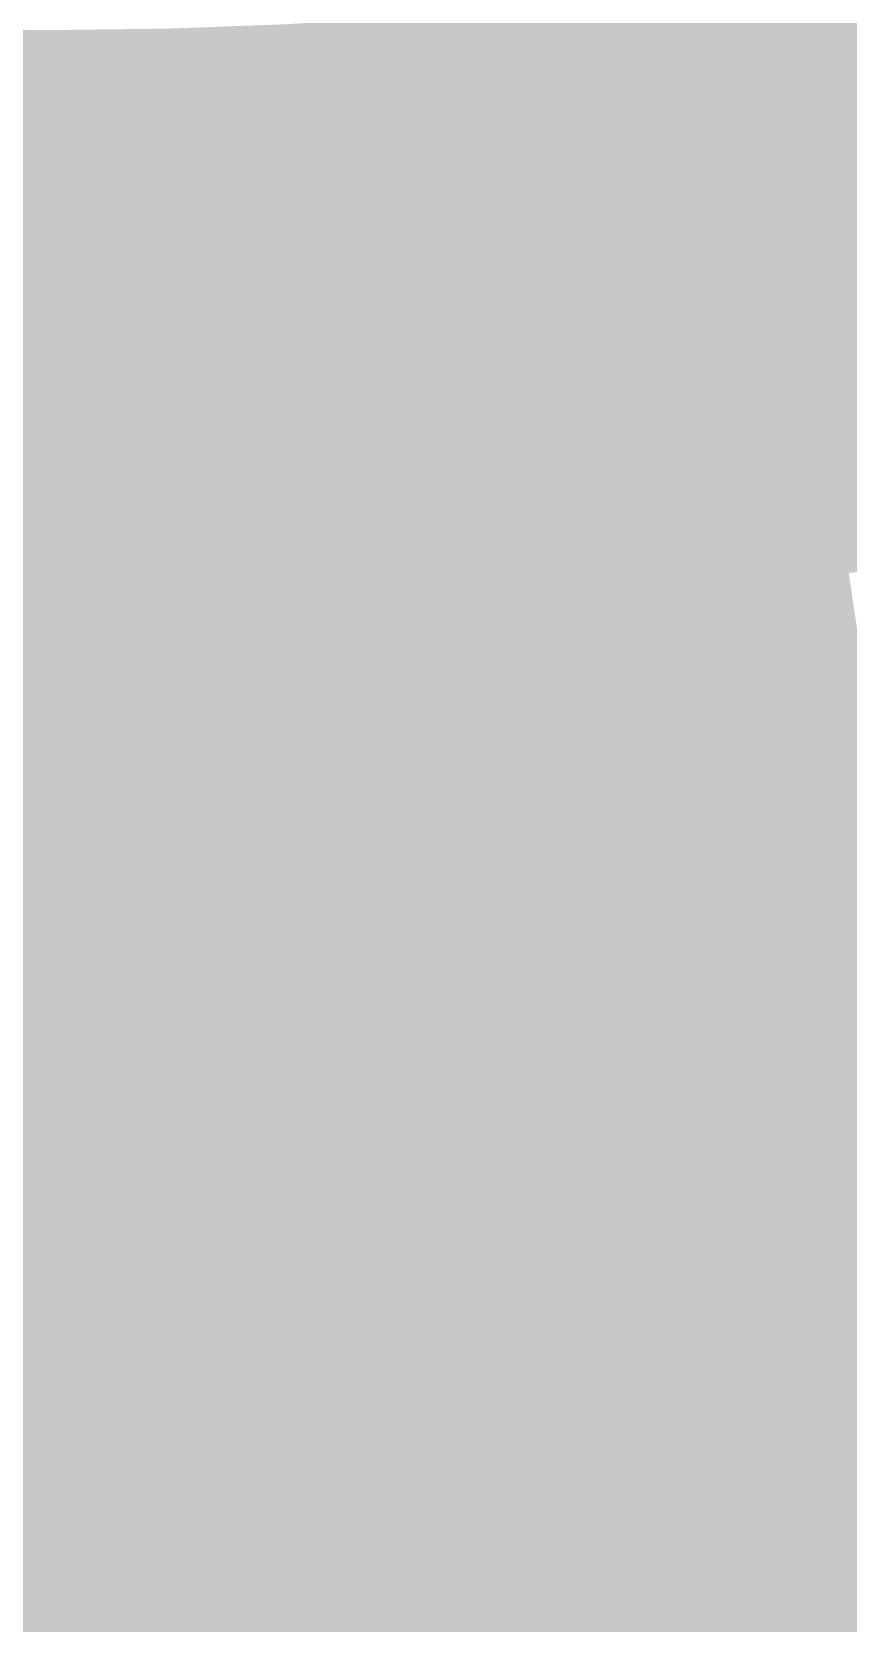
# Model space of a CAD drawing. Header units: inches. Extents: x -266 to 784, y -170 to 213.
# Drawn here: x -0.37 to 18.62, y -150.03 to -113.04 of the extents above; entities that cross this region are included whole.
import ezdxf

# ---------------------------------------------------------------- set-up
doc = ezdxf.new("R2010")
doc.units = ezdxf.units.IN
doc.header["$MEASUREMENT"] = 0

msp = doc.modelspace()

# ---------------------------------------------------------------- linework, layer by layer
at = {"color": 191, "true_color": 0xc679f2}
msp.add_solid([(16.580544, -111.776946), (16.727274, -112.766122), (13.832406, -112.150187), (13.954817, -113.142667)], dxfattribs=at)
at = {"color": 191, "true_color": 0xc379f2}
msp.add_solid([(13.832406, -112.150187), (13.954817, -113.142667), (11.075937, -112.455874), (11.173954, -113.451059)], dxfattribs=at)
at = {"color": 191, "true_color": 0xc576ee}
msp.add_solid([(19.489655, -112.321651), (19.660617, -113.306929), (16.727274, -112.766122), (16.874005, -113.755299)], dxfattribs=at)
at = {"color": 191, "true_color": 0xbd79f2}
msp.add_solid([(8.312796, -112.693822), (8.38636, -113.691112), (5.544647, -112.863887), (5.593715, -113.862682)], dxfattribs=at)
at = {"color": 191, "true_color": 0xc079f2}
msp.add_solid([(11.075937, -112.455874), (11.173954, -113.451059), (8.312796, -112.693822), (8.38636, -113.691112)], dxfattribs=at)
at = {"color": 191, "true_color": 0xc276ee}
msp.add_solid([(16.727274, -112.766122), (16.874005, -113.755299), (13.954817, -113.142667), (14.077228, -114.135146)], dxfattribs=at)
at = {"color": 191, "true_color": 0xb479f2}
msp.add_solid([(0, -113), (0, -114), (-2.773159, -112.965967), (-2.7977, -113.965665)], dxfattribs=at)
at = {"color": 191, "true_color": 0xb779f2}
msp.add_solid([(2.773159, -112.965967), (2.7977, -113.965665), (0, -113), (0, -114)], dxfattribs=at)
at = {"color": 191, "true_color": 0xba79f2}
msp.add_solid([(5.544647, -112.863887), (5.593715, -113.862682), (2.773159, -112.965967), (2.7977, -113.965665)], dxfattribs=at)
at = {"color": 191, "true_color": 0xbf76ee}
msp.add_solid([(13.954817, -113.142667), (14.077228, -114.135146), (11.173954, -113.451059), (11.271971, -114.446244)], dxfattribs=at)
at = {"color": 191, "true_color": 0xbc76ee}
msp.add_solid([(11.173954, -113.451059), (11.271971, -114.446244), (8.38636, -113.691112), (8.459925, -114.688403)], dxfattribs=at)
at = {"color": 191, "true_color": 0xc174ea}
msp.add_solid([(19.660617, -113.306929), (19.831579, -114.292207), (16.874005, -113.755299), (17.020735, -114.744475)], dxfattribs=at)
at = {"color": 191, "true_color": 0xb776ee}
msp.add_solid([(5.593715, -113.862682), (5.642783, -114.861477), (2.7977, -113.965665), (2.822241, -114.965364)], dxfattribs=at)
at = {"color": 191, "true_color": 0xba76ee}
msp.add_solid([(8.38636, -113.691112), (8.459925, -114.688403), (5.593715, -113.862682), (5.642783, -114.861477)], dxfattribs=at)
at = {"color": 191, "true_color": 0xbf74ea}
msp.add_solid([(16.874005, -113.755299), (17.020735, -114.744475), (14.077228, -114.135146), (14.199638, -115.127626)], dxfattribs=at)
at = {"color": 191, "true_color": 0xb176ee}
msp.add_solid([(0, -114), (0, -115), (-2.7977, -113.965665), (-2.822241, -114.965364)], dxfattribs=at)
at = {"color": 191, "true_color": 0xb476ee}
msp.add_solid([(2.7977, -113.965665), (2.822241, -114.965364), (0, -114), (0, -115)], dxfattribs=at)
at = {"color": 191, "true_color": 0xbc74ea}
msp.add_solid([(14.077228, -114.135146), (14.199638, -115.127626), (11.271971, -114.446244), (11.369988, -115.441428)], dxfattribs=at)
at = {"color": 191, "true_color": 0xbe72e5}
msp.add_solid([(19.831579, -114.292207), (20.002541, -115.277484), (17.020735, -114.744475), (17.167465, -115.733652)], dxfattribs=at)
at = {"color": 191, "true_color": 0xb974ea}
msp.add_solid([(11.271971, -114.446244), (11.369988, -115.441428), (8.459925, -114.688403), (8.533489, -115.685693)], dxfattribs=at)
at = {"color": 181, "true_color": 0xae74ea}
msp.add_solid([(0, -115), (0, -116), (-2.822241, -114.965364), (-2.846783, -115.965063)], dxfattribs=at)
at = {"color": 191, "true_color": 0xb174ea}
msp.add_solid([(2.822241, -114.965364), (2.846782, -115.965063), (0, -115), (0, -116)], dxfattribs=at)
at = {"color": 191, "true_color": 0xb474ea}
msp.add_solid([(5.642783, -114.861477), (5.69185, -115.860273), (2.822241, -114.965364), (2.846782, -115.965063)], dxfattribs=at)
at = {"color": 191, "true_color": 0xb674ea}
msp.add_solid([(8.459925, -114.688403), (8.533489, -115.685693), (5.642783, -114.861477), (5.69185, -115.860273)], dxfattribs=at)
at = {"color": 203, "true_color": 0xbb72e5}
msp.add_solid([(17.020735, -114.744475), (17.167465, -115.733652), (14.199638, -115.127626), (14.322049, -116.120106)], dxfattribs=at)
at = {"color": 203, "true_color": 0xb872e5}
msp.add_solid([(14.199638, -115.127626), (14.322049, -116.120106), (11.369988, -115.441428), (11.468005, -116.436613)], dxfattribs=at)
at = {"color": 203, "true_color": 0xba70e1}
msp.add_solid([(20.002541, -115.277484), (20.173503, -116.262762), (17.167465, -115.733652), (17.314196, -116.722828)], dxfattribs=at)
at = {"color": 203, "true_color": 0xb372e5}
msp.add_solid([(8.533489, -115.685693), (8.607054, -116.682983), (5.69185, -115.860273), (5.740918, -116.859068)], dxfattribs=at)
at = {"color": 203, "true_color": 0xb672e5}
msp.add_solid([(11.369988, -115.441428), (11.468005, -116.436613), (8.533489, -115.685693), (8.607054, -116.682983)], dxfattribs=at)
at = {"color": 203, "true_color": 0xb870e1}
msp.add_solid([(17.167465, -115.733652), (17.314196, -116.722828), (14.322049, -116.120106), (14.44446, -117.112585)], dxfattribs=at)
at = {"color": 203, "true_color": 0xab72e5}
msp.add_solid([(0, -116), (0, -117), (-2.846783, -115.965063), (-2.871324, -116.964762)], dxfattribs=at)
at = {"color": 203, "true_color": 0xae72e5}
msp.add_solid([(2.846782, -115.965063), (2.871324, -116.964762), (0, -116), (0, -117)], dxfattribs=at)
at = {"color": 203, "true_color": 0xb072e5}
msp.add_solid([(5.69185, -115.860273), (5.740918, -116.859068), (2.846782, -115.965063), (2.871324, -116.964762)], dxfattribs=at)
at = {"color": 203, "true_color": 0xb570e1}
msp.add_solid([(14.322049, -116.120106), (14.44446, -117.112585), (11.468005, -116.436613), (11.566023, -117.431798)], dxfattribs=at)
at = {"color": 203, "true_color": 0xb270e1}
msp.add_solid([(11.468005, -116.436613), (11.566023, -117.431798), (8.607054, -116.682983), (8.680618, -117.680274)], dxfattribs=at)
at = {"color": 203, "true_color": 0xb76edd}
msp.add_solid([(20.173503, -116.262762), (20.344465, -117.248039), (17.314196, -116.722828), (17.460926, -117.712005)], dxfattribs=at)
at = {"color": 203, "true_color": 0xad70e1}
msp.add_solid([(5.740918, -116.859068), (5.789986, -117.857864), (2.871324, -116.964762), (2.895865, -117.964461)], dxfattribs=at)
at = {"color": 203, "true_color": 0xb070e1}
msp.add_solid([(8.607054, -116.682983), (8.680618, -117.680274), (5.740918, -116.859068), (5.789986, -117.857864)], dxfattribs=at)
at = {"color": 203, "true_color": 0xb46edd}
msp.add_solid([(17.314196, -116.722828), (17.460926, -117.712005), (14.44446, -117.112585), (14.56687, -118.105065)], dxfattribs=at)
at = {"color": 203, "true_color": 0xa870e1}
msp.add_solid([(0, -117), (0, -118), (-2.871324, -116.964762), (-2.895865, -117.964461)], dxfattribs=at)
at = {"color": 203, "true_color": 0xaa70e1}
msp.add_solid([(2.871324, -116.964762), (2.895865, -117.964461), (0, -117), (0, -118)], dxfattribs=at)
at = {"color": 203, "true_color": 0xb26edd}
msp.add_solid([(14.44446, -117.112585), (14.56687, -118.105065), (11.566023, -117.431798), (11.66404, -118.426982)], dxfattribs=at)
at = {"color": 203, "true_color": 0xb36cd9}
msp.add_solid([(20.344465, -117.248039), (20.515427, -118.233317), (17.460926, -117.712005), (17.607657, -118.701181)], dxfattribs=at)
at = {"color": 203, "true_color": 0xaf6edd}
msp.add_solid([(11.566023, -117.431798), (11.66404, -118.426982), (8.680618, -117.680274), (8.754183, -118.677564)], dxfattribs=at)
at = {"color": 193, "true_color": 0xa56edd}
msp.add_solid([(0, -118), (0, -119), (-2.895865, -117.964461), (-2.920406, -118.964159)], dxfattribs=at)
at = {"color": 203, "true_color": 0xa76edd}
msp.add_solid([(2.895865, -117.964461), (2.920406, -118.964159), (0, -118), (0, -119)], dxfattribs=at)
at = {"color": 203, "true_color": 0xaa6edd}
msp.add_solid([(5.789986, -117.857864), (5.839053, -118.856659), (2.895865, -117.964461), (2.920406, -118.964159)], dxfattribs=at)
at = {"color": 203, "true_color": 0xac6edd}
msp.add_solid([(8.680618, -117.680274), (8.754183, -118.677564), (5.789986, -117.857864), (5.839053, -118.856659)], dxfattribs=at)
at = {"color": 203, "true_color": 0xb16cd9}
msp.add_solid([(17.460926, -117.712005), (17.607657, -118.701181), (14.56687, -118.105065), (14.689281, -119.097544)], dxfattribs=at)
at = {"color": 203, "true_color": 0xae6cd9}
msp.add_solid([(14.56687, -118.105065), (14.689281, -119.097544), (11.66404, -118.426982), (11.762057, -119.422167)], dxfattribs=at)
at = {"color": 203, "true_color": 0xb06ad4}
msp.add_solid([(20.515427, -118.233317), (20.686389, -119.218595), (17.607657, -118.701181), (17.754387, -119.690358)], dxfattribs=at)
at = {"color": 203, "true_color": 0xa96cd9}
msp.add_solid([(8.754183, -118.677564), (8.827748, -119.674855), (5.839053, -118.856659), (5.888121, -119.855455)], dxfattribs=at)
at = {"color": 203, "true_color": 0xac6cd9}
msp.add_solid([(11.66404, -118.426982), (11.762057, -119.422167), (8.754183, -118.677564), (8.827748, -119.674855)], dxfattribs=at)
at = {"color": 203, "true_color": 0xad6ad4}
msp.add_solid([(17.607657, -118.701181), (17.754387, -119.690358), (14.689281, -119.097544), (14.811692, -120.090024)], dxfattribs=at)
at = {"color": 193, "true_color": 0xa16cd9}
msp.add_solid([(0, -119), (0, -120), (-2.920406, -118.964159), (-2.944947, -119.963858)], dxfattribs=at)
at = {"color": 193, "true_color": 0xa46cd9}
msp.add_solid([(2.920406, -118.964159), (2.944947, -119.963858), (0, -119), (0, -120)], dxfattribs=at)
at = {"color": 203, "true_color": 0xa66cd9}
msp.add_solid([(5.839053, -118.856659), (5.888121, -119.855455), (2.920406, -118.964159), (2.944947, -119.963858)], dxfattribs=at)
at = {"color": 203, "true_color": 0xab6ad4}
msp.add_solid([(14.689281, -119.097544), (14.811692, -120.090024), (11.762057, -119.422167), (11.860074, -120.417352)], dxfattribs=at)
at = {"color": 203, "true_color": 0xa86ad4}
msp.add_solid([(11.762057, -119.422167), (11.860074, -120.417352), (8.827748, -119.674855), (8.901312, -120.672145)], dxfattribs=at)
at = {"color": 203, "true_color": 0xac68d0}
msp.add_solid([(20.686389, -119.218595), (20.85735, -120.203872), (17.754387, -119.690358), (17.901118, -120.679534)], dxfattribs=at)
at = {"color": 203, "true_color": 0xa66ad4}
msp.add_solid([(8.827748, -119.674855), (8.901312, -120.672145), (5.888121, -119.855455), (5.937189, -120.85425)], dxfattribs=at)
at = {"color": 203, "true_color": 0xaa68d0}
msp.add_solid([(17.754387, -119.690358), (17.901118, -120.679534), (14.811692, -120.090024), (14.934102, -121.082503)], dxfattribs=at)
at = {"color": 193, "true_color": 0x9e6ad4}
msp.add_solid([(0, -120), (0, -121), (-2.944947, -119.963858), (-2.969489, -120.963557)], dxfattribs=at)
at = {"color": 193, "true_color": 0xa16ad4}
msp.add_solid([(2.944947, -119.963858), (2.969489, -120.963557), (0, -120), (0, -121)], dxfattribs=at)
at = {"color": 193, "true_color": 0xa36ad4}
msp.add_solid([(5.888121, -119.855455), (5.937189, -120.85425), (2.944947, -119.963858), (2.969489, -120.963557)], dxfattribs=at)
at = {"color": 203, "true_color": 0xa768d0}
msp.add_solid([(14.811692, -120.090024), (14.934102, -121.082503), (11.860074, -120.417352), (11.958091, -121.412537)], dxfattribs=at)
at = {"color": 203, "true_color": 0xa965cc}
msp.add_solid([(20.85735, -120.203872), (21.028312, -121.18915), (17.901118, -120.679534), (18.047848, -121.668711)], dxfattribs=at)
at = {"color": 193, "true_color": 0xa568d0}
msp.add_solid([(11.860074, -120.417352), (11.958091, -121.412537), (8.901312, -120.672145), (8.974877, -121.669436)], dxfattribs=at)
at = {"color": 193, "true_color": 0xa068d0}
msp.add_solid([(5.937189, -120.85425), (5.986256, -121.853046), (2.969489, -120.963557), (2.99403, -121.963256)], dxfattribs=at)
at = {"color": 193, "true_color": 0xa268d0}
msp.add_solid([(8.901312, -120.672145), (8.974877, -121.669436), (5.937189, -120.85425), (5.986256, -121.853046)], dxfattribs=at)
at = {"color": 203, "true_color": 0xa665cc}
msp.add_solid([(17.901118, -120.679534), (18.047848, -121.668711), (14.934102, -121.082503), (15.056513, -122.074983)], dxfattribs=at)
at = {"color": 193, "true_color": 0x9b68d0}
msp.add_solid([(0, -121), (0, -122), (-2.969489, -120.963557), (-2.99403, -121.963256)], dxfattribs=at)
at = {"color": 193, "true_color": 0x9d68d0}
msp.add_solid([(2.969489, -120.963557), (2.99403, -121.963256), (0, -121), (0, -122)], dxfattribs=at)
at = {"color": 193, "true_color": 0xa465cc}
msp.add_solid([(14.934102, -121.082503), (15.056513, -122.074983), (11.958091, -121.412537), (12.056108, -122.407721)], dxfattribs=at)
at = {"color": 193, "true_color": 0xa563c8}
msp.add_solid([(21.028312, -121.18915), (21.199274, -122.174428), (18.047848, -121.668711), (18.194579, -122.657887)], dxfattribs=at)
at = {"color": 193, "true_color": 0x9f65cc}
msp.add_solid([(8.974877, -121.669436), (9.048441, -122.666726), (5.986256, -121.853046), (6.035324, -122.851841)], dxfattribs=at)
at = {"color": 193, "true_color": 0xa165cc}
msp.add_solid([(11.958091, -121.412537), (12.056108, -122.407721), (8.974877, -121.669436), (9.048441, -122.666726)], dxfattribs=at)
at = {"color": 193, "true_color": 0xa363c8}
msp.add_solid([(18.047848, -121.668711), (18.194579, -122.657887), (15.056513, -122.074983), (15.178924, -123.067462)], dxfattribs=at)
at = {"color": 193, "true_color": 0x9865cc}
msp.add_solid([(0, -122), (0, -123), (-2.99403, -121.963256), (-3.018571, -122.962955)], dxfattribs=at)
at = {"color": 193, "true_color": 0x9a65cc}
msp.add_solid([(2.99403, -121.963256), (3.018571, -122.962955), (0, -122), (0, -123)], dxfattribs=at)
at = {"color": 193, "true_color": 0x9d65cc}
msp.add_solid([(5.986256, -121.853046), (6.035324, -122.851841), (2.99403, -121.963256), (3.018571, -122.962955)], dxfattribs=at)
at = {"color": 193, "true_color": 0x9e63c8}
msp.add_solid([(12.056108, -122.407721), (12.154125, -123.402906), (9.048441, -122.666726), (9.122006, -123.664017)], dxfattribs=at)
at = {"color": 193, "true_color": 0xa063c8}
msp.add_solid([(15.056513, -122.074983), (15.178924, -123.067462), (12.056108, -122.407721), (12.154125, -123.402906)], dxfattribs=at)
at = {"color": 193, "true_color": 0xa261c3}
msp.add_solid([(21.199274, -122.174428), (21.370236, -123.159705), (18.194579, -122.657887), (18.341309, -123.647064)], dxfattribs=at)
at = {"color": 193, "true_color": 0x9c63c8}
msp.add_solid([(9.048441, -122.666726), (9.122006, -123.664017), (6.035324, -122.851841), (6.084392, -123.850637)], dxfattribs=at)
at = {"color": 193, "true_color": 0x9f61c3}
msp.add_solid([(18.194579, -122.657887), (18.341309, -123.647064), (15.178924, -123.067462), (15.301334, -124.059942)], dxfattribs=at)
at = {"color": 193, "true_color": 0x9563c8}
msp.add_solid([(0, -123), (0, -124), (-3.018571, -122.962955), (-3.043112, -123.962654)], dxfattribs=at)
at = {"color": 193, "true_color": 0x9763c8}
msp.add_solid([(3.018571, -122.962955), (3.043112, -123.962654), (0, -123), (0, -124)], dxfattribs=at)
at = {"color": 193, "true_color": 0x9963c8}
msp.add_solid([(6.035324, -122.851841), (6.084392, -123.850637), (3.018571, -122.962955), (3.043112, -123.962654)], dxfattribs=at)
at = {"color": 193, "true_color": 0x9d61c3}
msp.add_solid([(15.178924, -123.067462), (15.301334, -124.059942), (12.154125, -123.402906), (12.252143, -124.398091)], dxfattribs=at)
at = {"color": 193, "true_color": 0x9e5fbf}
msp.add_solid([(21.370236, -123.159705), (21.541198, -124.144983), (18.341309, -123.647064), (18.48804, -124.63624)], dxfattribs=at)
at = {"color": 193, "true_color": 0x9b61c3}
msp.add_solid([(12.154125, -123.402906), (12.252143, -124.398091), (9.122006, -123.664017), (9.19557, -124.661307)], dxfattribs=at)
at = {"color": 193, "true_color": 0x9661c3}
msp.add_solid([(6.084392, -123.850637), (6.133459, -124.849432), (3.043112, -123.962654), (3.067654, -124.962352)], dxfattribs=at)
at = {"color": 193, "true_color": 0x9861c3}
msp.add_solid([(9.122006, -123.664017), (9.19557, -124.661307), (6.084392, -123.850637), (6.133459, -124.849432)], dxfattribs=at)
at = {"color": 193, "true_color": 0x9c5fbf}
msp.add_solid([(18.341309, -123.647064), (18.48804, -124.63624), (15.301334, -124.059942), (15.423745, -125.052421)], dxfattribs=at)
at = {"color": 193, "true_color": 0x9161c3}
msp.add_solid([(0, -124), (0, -125), (-3.043112, -123.962654), (-3.067654, -124.962352)], dxfattribs=at)
at = {"color": 193, "true_color": 0x9461c3}
msp.add_solid([(3.043112, -123.962654), (3.067654, -124.962352), (0, -124), (0, -125)], dxfattribs=at)
at = {"color": 193, "true_color": 0x995fbf}
msp.add_solid([(15.301334, -124.059942), (15.423745, -125.052421), (12.252143, -124.398091), (12.35016, -125.393276)], dxfattribs=at)
at = {"color": 193, "true_color": 0x9a5dbb}
msp.add_solid([(21.541198, -124.144983), (21.71216, -125.130261), (18.48804, -124.63624), (18.63477, -125.625417)], dxfattribs=at)
at = {"color": 193, "true_color": 0x975fbf}
msp.add_solid([(12.252143, -124.398091), (12.35016, -125.393276), (9.19557, -124.661307), (9.269135, -125.658598)], dxfattribs=at)
at = {"color": 193, "true_color": 0x985dbb}
msp.add_solid([(18.48804, -124.63624), (18.63477, -125.625417), (15.423745, -125.052421), (15.546156, -126.044901)], dxfattribs=at)
at = {"color": 193, "true_color": 0x8e5fbf}
msp.add_solid([(0, -125), (0, -126), (-3.067654, -124.962352), (-3.092195, -125.962051)], dxfattribs=at)
at = {"color": 193, "true_color": 0x915fbf}
msp.add_solid([(3.067654, -124.962352), (3.092195, -125.962051), (0, -125), (0, -126)], dxfattribs=at)
at = {"color": 193, "true_color": 0x935fbf}
msp.add_solid([(6.133459, -124.849432), (6.182527, -125.848227), (3.067654, -124.962352), (3.092195, -125.962051)], dxfattribs=at)
at = {"color": 193, "true_color": 0x955fbf}
msp.add_solid([(9.19557, -124.661307), (9.269135, -125.658598), (6.133459, -124.849432), (6.182527, -125.848227)], dxfattribs=at)
at = {"color": 193, "true_color": 0x945dbb}
msp.add_solid([(12.35016, -125.393276), (12.448177, -126.38846), (9.269135, -125.658598), (9.3427, -126.655888)], dxfattribs=at)
at = {"color": 193, "true_color": 0x965dbb}
msp.add_solid([(15.423745, -125.052421), (15.546156, -126.044901), (12.35016, -125.393276), (12.448177, -126.38846)], dxfattribs=at)
at = {"color": 193, "true_color": 0x925dbb}
msp.add_solid([(9.269135, -125.658598), (9.3427, -126.655888), (6.182527, -125.848227), (6.231595, -126.847023)], dxfattribs=at)
at = {"color": 193, "true_color": 0x955bb6}
msp.add_solid([(18.63477, -125.625417), (18.781501, -126.614593), (15.546156, -126.044901), (15.668566, -127.03738)], dxfattribs=at)
at = {"color": 183, "true_color": 0x8b5dbb}
msp.add_solid([(0, -126), (0, -127), (-3.092195, -125.962051), (-3.116736, -126.96175)], dxfattribs=at)
at = {"color": 193, "true_color": 0x8d5dbb}
msp.add_solid([(3.092195, -125.962051), (3.116736, -126.96175), (0, -126), (0, -127)], dxfattribs=at)
at = {"color": 193, "true_color": 0x8f5dbb}
msp.add_solid([(6.182527, -125.848227), (6.231595, -126.847023), (3.092195, -125.962051), (3.116736, -126.96175)], dxfattribs=at)
at = {"color": 193, "true_color": 0x935bb6}
msp.add_solid([(15.546156, -126.044901), (15.668566, -127.03738), (12.448177, -126.38846), (12.546194, -127.383645)], dxfattribs=at)
at = {"color": 193, "true_color": 0x905bb6}
msp.add_solid([(12.448177, -126.38846), (12.546194, -127.383645), (9.3427, -126.655888), (9.416264, -127.653178)], dxfattribs=at)
at = {"color": 183, "true_color": 0x8c5bb6}
msp.add_solid([(6.231595, -126.847023), (6.280662, -127.845818), (3.116736, -126.96175), (3.141277, -127.961449)], dxfattribs=at)
at = {"color": 193, "true_color": 0x8e5bb6}
msp.add_solid([(9.3427, -126.655888), (9.416264, -127.653178), (6.231595, -126.847023), (6.280662, -127.845818)], dxfattribs=at)
at = {"color": 215, "true_color": 0x9159b2}
msp.add_solid([(18.781501, -126.614593), (18.928231, -127.60377), (15.668566, -127.03738), (15.790977, -128.02986)], dxfattribs=at)
at = {"color": 183, "true_color": 0x885bb6}
msp.add_solid([(0, -127), (0, -128), (-3.116736, -126.96175), (-3.141277, -127.961449)], dxfattribs=at)
at = {"color": 183, "true_color": 0x8a5bb6}
msp.add_solid([(3.116736, -126.96175), (3.141277, -127.961449), (0, -127), (0, -128)], dxfattribs=at)
at = {"color": 205, "true_color": 0x8f59b2}
msp.add_solid([(15.668566, -127.03738), (15.790977, -128.02986), (12.546194, -127.383645), (12.644211, -128.37883)], dxfattribs=at)
at = {"color": 205, "true_color": 0x8d59b2}
msp.add_solid([(12.546194, -127.383645), (12.644211, -128.37883), (9.416264, -127.653178), (9.489829, -128.650469)], dxfattribs=at)
at = {"color": 205, "true_color": 0x8e56ae}
msp.add_solid([(18.928231, -127.60377), (19.074962, -128.592946), (15.790977, -128.02986), (15.913388, -129.02234)], dxfattribs=at)
at = {"color": 205, "true_color": 0x8559b2}
msp.add_solid([(0, -128), (0, -129), (-3.141277, -127.961449), (-3.165818, -128.961148)], dxfattribs=at)
at = {"color": 205, "true_color": 0x8759b2}
msp.add_solid([(3.141277, -127.961449), (3.165818, -128.961148), (0, -128), (0, -129)], dxfattribs=at)
at = {"color": 205, "true_color": 0x8959b2}
msp.add_solid([(6.280662, -127.845818), (6.32973, -128.844614), (3.141277, -127.961449), (3.165818, -128.961148)], dxfattribs=at)
at = {"color": 205, "true_color": 0x8b59b2}
msp.add_solid([(9.416264, -127.653178), (9.489829, -128.650469), (6.280662, -127.845818), (6.32973, -128.844614)], dxfattribs=at)
at = {"color": 205, "true_color": 0x8c56ae}
msp.add_solid([(15.790977, -128.02986), (15.913388, -129.02234), (12.644211, -128.37883), (12.742228, -129.374014)], dxfattribs=at)
at = {"color": 205, "true_color": 0x8856ae}
msp.add_solid([(9.489829, -128.650469), (9.563393, -129.647759), (6.32973, -128.844614), (6.378798, -129.843409)], dxfattribs=at)
at = {"color": 205, "true_color": 0x8a56ae}
msp.add_solid([(12.644211, -128.37883), (12.742228, -129.374014), (9.489829, -128.650469), (9.563393, -129.647759)], dxfattribs=at)
at = {"color": 205, "true_color": 0x8a54aa}
msp.add_solid([(19.074962, -128.592946), (19.221692, -129.582123), (15.913388, -129.02234), (16.035798, -130.014819)], dxfattribs=at)
at = {"color": 205, "true_color": 0x8256ae}
msp.add_solid([(0, -129), (0, -130), (-3.165818, -128.961148), (-3.19036, -129.960846)], dxfattribs=at)
at = {"color": 205, "true_color": 0x8456ae}
msp.add_solid([(3.165818, -128.961148), (3.19036, -129.960846), (0, -129), (0, -130)], dxfattribs=at)
at = {"color": 205, "true_color": 0x8656ae}
msp.add_solid([(6.32973, -128.844614), (6.378798, -129.843409), (3.165818, -128.961148), (3.19036, -129.960846)], dxfattribs=at)
at = {"color": 205, "true_color": 0x8854aa}
msp.add_solid([(15.913388, -129.02234), (16.035798, -130.014819), (12.742228, -129.374014), (12.840245, -130.369199)], dxfattribs=at)
at = {"color": 205, "true_color": 0x8654aa}
msp.add_solid([(12.742228, -129.374014), (12.840245, -130.369199), (9.563393, -129.647759), (9.636958, -130.64505)], dxfattribs=at)
at = {"color": 205, "true_color": 0x8454aa}
msp.add_solid([(9.563393, -129.647759), (9.636958, -130.64505), (6.378798, -129.843409), (6.427865, -130.842205)], dxfattribs=at)
at = {"color": 205, "true_color": 0x8752a5}
msp.add_solid([(19.221692, -129.582123), (19.368423, -130.571299), (16.035798, -130.014819), (16.158209, -131.007299)], dxfattribs=at)
at = {"color": 205, "true_color": 0x7e54aa}
msp.add_solid([(0, -130), (0, -131), (-3.19036, -129.960846), (-3.214901, -130.960545)], dxfattribs=at)
at = {"color": 205, "true_color": 0x8054aa}
msp.add_solid([(3.19036, -129.960846), (3.214901, -130.960545), (0, -130), (0, -131)], dxfattribs=at)
at = {"color": 205, "true_color": 0x8254aa}
msp.add_solid([(6.378798, -129.843409), (6.427865, -130.842205), (3.19036, -129.960846), (3.214901, -130.960545)], dxfattribs=at)
at = {"color": 205, "true_color": 0x8552a5}
msp.add_solid([(16.035798, -130.014819), (16.158209, -131.007299), (12.840245, -130.369199), (12.938263, -131.364384)], dxfattribs=at)
at = {"color": 205, "true_color": 0x8352a5}
msp.add_solid([(12.840245, -130.369199), (12.938263, -131.364384), (9.636958, -130.64505), (9.710522, -131.64234)], dxfattribs=at)
at = {"color": 205, "true_color": 0x8350a1}
msp.add_solid([(19.368423, -130.571299), (19.515153, -131.560476), (16.158209, -131.007299), (16.28062, -131.999778)], dxfattribs=at)
at = {"color": 205, "true_color": 0x7f52a5}
msp.add_solid([(6.427865, -130.842205), (6.476933, -131.841), (3.214901, -130.960545), (3.239442, -131.960244)], dxfattribs=at)
at = {"color": 205, "true_color": 0x8152a5}
msp.add_solid([(9.636958, -130.64505), (9.710522, -131.64234), (6.427865, -130.842205), (6.476933, -131.841)], dxfattribs=at)
at = {"color": 195, "true_color": 0x7b52a5}
msp.add_solid([(0, -131), (0, -132), (-3.214901, -130.960545), (-3.239442, -131.960244)], dxfattribs=at)
at = {"color": 205, "true_color": 0x7d52a5}
msp.add_solid([(3.214901, -130.960545), (3.239442, -131.960244), (0, -131), (0, -132)], dxfattribs=at)
at = {"color": 205, "true_color": 0x8150a1}
msp.add_solid([(16.158209, -131.007299), (16.28062, -131.999778), (12.938263, -131.364384), (13.03628, -132.359569)], dxfattribs=at)
at = {"color": 205, "true_color": 0x7e50a1}
msp.add_solid([(9.710522, -131.64234), (9.784087, -132.639631), (6.476933, -131.841), (6.526001, -132.839796)], dxfattribs=at)
at = {"color": 205, "true_color": 0x8050a1}
msp.add_solid([(12.938263, -131.364384), (13.03628, -132.359569), (9.710522, -131.64234), (9.784087, -132.639631)], dxfattribs=at)
at = {"color": 205, "true_color": 0x804e9d}
msp.add_solid([(19.515153, -131.560476), (19.661884, -132.549652), (16.28062, -131.999778), (16.40303, -132.992258)], dxfattribs=at)
at = {"color": 195, "true_color": 0x7850a1}
msp.add_solid([(0, -132), (0, -133), (-3.239442, -131.960244), (-3.263983, -132.959943)], dxfattribs=at)
at = {"color": 195, "true_color": 0x7a50a1}
msp.add_solid([(3.239442, -131.960244), (3.263983, -132.959943), (0, -132), (0, -133)], dxfattribs=at)
at = {"color": 205, "true_color": 0x7c50a1}
msp.add_solid([(6.476933, -131.841), (6.526001, -132.839796), (3.239442, -131.960244), (3.263983, -132.959943)], dxfattribs=at)
at = {"color": 205, "true_color": 0x7e4e9d}
msp.add_solid([(16.28062, -131.999778), (16.40303, -132.992258), (13.03628, -132.359569), (13.134297, -133.354753)], dxfattribs=at)
at = {"color": 205, "true_color": 0x7c4e9d}
msp.add_solid([(13.03628, -132.359569), (13.134297, -133.354753), (9.784087, -132.639631), (9.857652, -133.636921)], dxfattribs=at)
at = {"color": 195, "true_color": 0x7a4e9d}
msp.add_solid([(9.784087, -132.639631), (9.857652, -133.636921), (6.526001, -132.839796), (6.575068, -133.838591)], dxfattribs=at)
at = {"color": 205, "true_color": 0x7c4c99}
msp.add_solid([(19.661884, -132.549652), (19.808614, -133.538829), (16.40303, -132.992258), (16.525441, -133.984737)], dxfattribs=at)
at = {"color": 195, "true_color": 0x754e9d}
msp.add_solid([(0, -133), (0, -134), (-3.263983, -132.959943), (-3.288525, -133.959642)], dxfattribs=at)
at = {"color": 195, "true_color": 0x774e9d}
msp.add_solid([(3.263983, -132.959943), (3.288525, -133.959642), (0, -133), (0, -134)], dxfattribs=at)
at = {"color": 195, "true_color": 0x784e9d}
msp.add_solid([(6.526001, -132.839796), (6.575068, -133.838591), (3.263983, -132.959943), (3.288525, -133.959642)], dxfattribs=at)
at = {"color": 195, "true_color": 0x7b4c99}
msp.add_solid([(16.40303, -132.992258), (16.525441, -133.984737), (13.134297, -133.354753), (13.232314, -134.349938)], dxfattribs=at)
at = {"color": 195, "true_color": 0x794c99}
msp.add_solid([(13.134297, -133.354753), (13.232314, -134.349938), (9.857652, -133.636921), (9.931216, -134.634212)], dxfattribs=at)
at = {"color": 195, "true_color": 0x754c99}
msp.add_solid([(6.575068, -133.838591), (6.624136, -134.837387), (3.288525, -133.959642), (3.313066, -134.959341)], dxfattribs=at)
at = {"color": 195, "true_color": 0x774c99}
msp.add_solid([(9.857652, -133.636921), (9.931216, -134.634212), (6.575068, -133.838591), (6.624136, -134.837387)], dxfattribs=at)
at = {"color": 195, "true_color": 0x794a94}
msp.add_solid([(19.808614, -133.538829), (19.955345, -134.528005), (16.525441, -133.984737), (16.647852, -134.977217)], dxfattribs=at)
at = {"color": 195, "true_color": 0x724c99}
msp.add_solid([(0, -134), (0, -135), (-3.288525, -133.959642), (-3.313066, -134.959341)], dxfattribs=at)
at = {"color": 195, "true_color": 0x734c99}
msp.add_solid([(3.288525, -133.959642), (3.313066, -134.959341), (0, -134), (0, -135)], dxfattribs=at)
at = {"color": 195, "true_color": 0x774a94}
msp.add_solid([(16.525441, -133.984737), (16.647852, -134.977217), (13.232314, -134.349938), (13.330331, -135.345123)], dxfattribs=at)
at = {"color": 195, "true_color": 0x744a94}
msp.add_solid([(9.931216, -134.634212), (10.004781, -135.631502), (6.624136, -134.837387), (6.673204, -135.836182)], dxfattribs=at)
at = {"color": 195, "true_color": 0x754a94}
msp.add_solid([(13.232314, -134.349938), (13.330331, -135.345123), (9.931216, -134.634212), (10.004781, -135.631502)], dxfattribs=at)
at = {"color": 195, "true_color": 0x754890}
msp.add_solid([(19.955345, -134.528005), (20.102075, -135.517182), (16.647852, -134.977217), (16.770262, -135.969696)], dxfattribs=at)
at = {"color": 195, "true_color": 0x6e4a94}
msp.add_solid([(0, -135), (0, -136), (-3.313066, -134.959341), (-3.337607, -135.959039)], dxfattribs=at)
at = {"color": 195, "true_color": 0x704a94}
msp.add_solid([(3.313066, -134.959341), (3.337607, -135.959039), (0, -135), (0, -136)], dxfattribs=at)
at = {"color": 195, "true_color": 0x724a94}
msp.add_solid([(6.624136, -134.837387), (6.673204, -135.836182), (3.313066, -134.959341), (3.337607, -135.959039)], dxfattribs=at)
at = {"color": 195, "true_color": 0x744890}
msp.add_solid([(16.647852, -134.977217), (16.770262, -135.969696), (13.330331, -135.345123), (13.428348, -136.340308)], dxfattribs=at)
at = {"color": 195, "true_color": 0x724890}
msp.add_solid([(13.330331, -135.345123), (13.428348, -136.340308), (10.004781, -135.631502), (10.078345, -136.628793)], dxfattribs=at)
at = {"color": 195, "true_color": 0x704890}
msp.add_solid([(10.004781, -135.631502), (10.078345, -136.628793), (6.673204, -135.836182), (6.722271, -136.834978)], dxfattribs=at)
at = {"color": 207, "true_color": 0x72458c}
msp.add_solid([(20.102075, -135.517182), (20.248805, -136.506358), (16.770262, -135.969696), (16.892673, -136.962176)], dxfattribs=at)
at = {"color": 195, "true_color": 0x6b4890}
msp.add_solid([(0, -136), (0, -137), (-3.337607, -135.959039), (-3.362148, -136.958738)], dxfattribs=at)
at = {"color": 195, "true_color": 0x6d4890}
msp.add_solid([(3.337607, -135.959039), (3.362148, -136.958738), (0, -136), (0, -137)], dxfattribs=at)
at = {"color": 195, "true_color": 0x6f4890}
msp.add_solid([(6.673204, -135.836182), (6.722271, -136.834978), (3.337607, -135.959039), (3.362148, -136.958738)], dxfattribs=at)
at = {"color": 207, "true_color": 0x70458c}
msp.add_solid([(16.770262, -135.969696), (16.892673, -136.962176), (13.428348, -136.340308), (13.526365, -137.335492)], dxfattribs=at)
at = {"color": 207, "true_color": 0x6f458c}
msp.add_solid([(13.428348, -136.340308), (13.526365, -137.335492), (10.078345, -136.628793), (10.15191, -137.626083)], dxfattribs=at)
at = {"color": 207, "true_color": 0x6b458c}
msp.add_solid([(6.722271, -136.834978), (6.771339, -137.833773), (3.362148, -136.958738), (3.38669, -137.958437)], dxfattribs=at)
at = {"color": 207, "true_color": 0x6d458c}
msp.add_solid([(10.078345, -136.628793), (10.15191, -137.626083), (6.722271, -136.834978), (6.771339, -137.833773)], dxfattribs=at)
at = {"color": 207, "true_color": 0x6e4388}
msp.add_solid([(20.248805, -136.506358), (20.395536, -137.495535), (16.892673, -136.962176), (17.015084, -137.954655)], dxfattribs=at)
at = {"color": 207, "true_color": 0x68458c}
msp.add_solid([(0, -137), (0, -138), (-3.362148, -136.958738), (-3.38669, -137.958437)], dxfattribs=at)
at = {"color": 207, "true_color": 0x6a458c}
msp.add_solid([(3.362148, -136.958738), (3.38669, -137.958437), (0, -137), (0, -138)], dxfattribs=at)
at = {"color": 207, "true_color": 0x6d4388}
msp.add_solid([(16.892673, -136.962176), (17.015084, -137.954655), (13.526365, -137.335492), (13.624382, -138.330677)], dxfattribs=at)
at = {"color": 207, "true_color": 0x6b4388}
msp.add_solid([(13.526365, -137.335492), (13.624382, -138.330677), (10.15191, -137.626083), (10.225474, -138.623373)], dxfattribs=at)
at = {"color": 207, "true_color": 0x6b4183}
msp.add_solid([(20.395536, -137.495535), (20.542266, -138.484711), (17.015084, -137.954655), (17.137495, -138.947135)], dxfattribs=at)
at = {"color": 197, "true_color": 0x654388}
msp.add_solid([(0, -138), (0, -139), (-3.38669, -137.958437), (-3.411231, -138.958136)], dxfattribs=at)
at = {"color": 197, "true_color": 0x664388}
msp.add_solid([(3.38669, -137.958437), (3.411231, -138.958136), (0, -138), (0, -139)], dxfattribs=at)
at = {"color": 207, "true_color": 0x684388}
msp.add_solid([(6.771339, -137.833773), (6.820407, -138.832568), (3.38669, -137.958437), (3.411231, -138.958136)], dxfattribs=at)
at = {"color": 207, "true_color": 0x6a4388}
msp.add_solid([(10.15191, -137.626083), (10.225474, -138.623373), (6.771339, -137.833773), (6.820407, -138.832568)], dxfattribs=at)
at = {"color": 207, "true_color": 0x694183}
msp.add_solid([(17.015084, -137.954655), (17.137495, -138.947135), (13.624382, -138.330677), (13.7224, -139.325862)], dxfattribs=at)
at = {"color": 207, "true_color": 0x684183}
msp.add_solid([(13.624382, -138.330677), (13.7224, -139.325862), (10.225474, -138.623373), (10.299039, -139.620664)], dxfattribs=at)
at = {"color": 197, "true_color": 0x664183}
msp.add_solid([(10.225474, -138.623373), (10.299039, -139.620664), (6.820407, -138.832568), (6.869474, -139.831364)], dxfattribs=at)
at = {"color": 207, "true_color": 0x683f7f}
msp.add_solid([(20.542266, -138.484711), (20.688997, -139.473888), (17.137495, -138.947135), (17.259905, -139.939614)], dxfattribs=at)
at = {"color": 197, "true_color": 0x624183}
msp.add_solid([(0, -139), (0, -140), (-3.411231, -138.958136), (-3.435772, -139.957835)], dxfattribs=at)
at = {"color": 197, "true_color": 0x634183}
msp.add_solid([(3.411231, -138.958136), (3.435772, -139.957835), (0, -139), (0, -140)], dxfattribs=at)
at = {"color": 197, "true_color": 0x654183}
msp.add_solid([(6.820407, -138.832568), (6.869474, -139.831364), (3.411231, -138.958136), (3.435772, -139.957835)], dxfattribs=at)
at = {"color": 197, "true_color": 0x663f7f}
msp.add_solid([(17.137495, -138.947135), (17.259905, -139.939614), (13.7224, -139.325862), (13.820417, -140.321046)], dxfattribs=at)
at = {"color": 197, "true_color": 0x653f7f}
msp.add_solid([(13.7224, -139.325862), (13.820417, -140.321046), (10.299039, -139.620664), (10.372603, -140.617954)], dxfattribs=at)
at = {"color": 197, "true_color": 0x633f7f}
msp.add_solid([(10.299039, -139.620664), (10.372603, -140.617954), (6.869474, -139.831364), (6.918542, -140.830159)], dxfattribs=at)
at = {"color": 197, "true_color": 0x643d7b}
msp.add_solid([(20.688997, -139.473888), (20.835727, -140.463064), (17.259905, -139.939614), (17.382316, -140.932094)], dxfattribs=at)
at = {"color": 197, "true_color": 0x5e3f7f}
msp.add_solid([(0, -140), (0, -141), (-3.435772, -139.957835), (-3.460313, -140.957533)], dxfattribs=at)
at = {"color": 197, "true_color": 0x603f7f}
msp.add_solid([(3.435772, -139.957835), (3.460313, -140.957533), (0, -140), (0, -141)], dxfattribs=at)
at = {"color": 197, "true_color": 0x623f7f}
msp.add_solid([(6.869474, -139.831364), (6.918542, -140.830159), (3.435772, -139.957835), (3.460313, -140.957533)], dxfattribs=at)
at = {"color": 197, "true_color": 0x633d7b}
msp.add_solid([(17.259905, -139.939614), (17.382316, -140.932094), (13.820417, -140.321046), (13.918434, -141.316231)], dxfattribs=at)
at = {"color": 197, "true_color": 0x613d7b}
msp.add_solid([(13.820417, -140.321046), (13.918434, -141.316231), (10.372603, -140.617954), (10.446168, -141.615245)], dxfattribs=at)
at = {"color": 197, "true_color": 0x613b76}
msp.add_solid([(20.835727, -140.463064), (20.982458, -141.452241), (17.382316, -140.932094), (17.504727, -141.924573)], dxfattribs=at)
at = {"color": 197, "true_color": 0x5e3d7b}
msp.add_solid([(6.918542, -140.830159), (6.96761, -141.828955), (3.460313, -140.957533), (3.484854, -141.957232)], dxfattribs=at)
at = {"color": 197, "true_color": 0x603d7b}
msp.add_solid([(10.372603, -140.617954), (10.446168, -141.615245), (6.918542, -140.830159), (6.96761, -141.828955)], dxfattribs=at)
at = {"color": 197, "true_color": 0x5f3b76}
msp.add_solid([(17.382316, -140.932094), (17.504727, -141.924573), (13.918434, -141.316231), (14.016451, -142.311416)], dxfattribs=at)
at = {"color": 197, "true_color": 0x5b3d7b}
msp.add_solid([(0, -141), (0, -142), (-3.460313, -140.957533), (-3.484854, -141.957232)], dxfattribs=at)
at = {"color": 197, "true_color": 0x5d3d7b}
msp.add_solid([(3.460313, -140.957533), (3.484854, -141.957232), (0, -141), (0, -142)], dxfattribs=at)
at = {"color": 197, "true_color": 0x5c3b76}
msp.add_solid([(10.446168, -141.615245), (10.519733, -142.612535), (6.96761, -141.828955), (7.016677, -142.82775)], dxfattribs=at)
at = {"color": 197, "true_color": 0x5e3b76}
msp.add_solid([(13.918434, -141.316231), (14.016451, -142.311416), (10.446168, -141.615245), (10.519733, -142.612535)], dxfattribs=at)
at = {"color": 197, "true_color": 0x5d3972}
msp.add_solid([(20.982458, -141.452241), (21.129188, -142.441417), (17.504727, -141.924573), (17.627137, -142.917053)], dxfattribs=at)
at = {"color": 197, "true_color": 0x583b76}
msp.add_solid([(0, -142), (0, -143), (-3.484854, -141.957232), (-3.509396, -142.956931)], dxfattribs=at)
at = {"color": 197, "true_color": 0x5a3b76}
msp.add_solid([(3.484854, -141.957232), (3.509396, -142.956931), (0, -142), (0, -143)], dxfattribs=at)
at = {"color": 197, "true_color": 0x5b3b76}
msp.add_solid([(6.96761, -141.828955), (7.016677, -142.82775), (3.484854, -141.957232), (3.509396, -142.956931)], dxfattribs=at)
at = {"color": 197, "true_color": 0x5c3972}
msp.add_solid([(17.504727, -141.924573), (17.627137, -142.917053), (14.016451, -142.311416), (14.114468, -143.306601)], dxfattribs=at)
at = {"color": 197, "true_color": 0x5a3972}
msp.add_solid([(14.016451, -142.311416), (14.114468, -143.306601), (10.519733, -142.612535), (10.593297, -143.609826)], dxfattribs=at)
at = {"color": 197, "true_color": 0x593972}
msp.add_solid([(10.519733, -142.612535), (10.593297, -143.609826), (7.016677, -142.82775), (7.065745, -143.826546)], dxfattribs=at)
at = {"color": 197, "true_color": 0x5a366e}
msp.add_solid([(21.129188, -142.441417), (21.275919, -143.430594), (17.627137, -142.917053), (17.749548, -143.909533)], dxfattribs=at)
at = {"color": 187, "true_color": 0x553972}
msp.add_solid([(0, -143), (0, -144), (-3.509396, -142.956931), (-3.533937, -143.95663)], dxfattribs=at)
at = {"color": 187, "true_color": 0x563972}
msp.add_solid([(3.509396, -142.956931), (3.533937, -143.95663), (0, -143), (0, -144)], dxfattribs=at)
at = {"color": 197, "true_color": 0x583972}
msp.add_solid([(7.016677, -142.82775), (7.065745, -143.826546), (3.509396, -142.956931), (3.533937, -143.95663)], dxfattribs=at)
at = {"color": 197, "true_color": 0x58366e}
msp.add_solid([(17.627137, -142.917053), (17.749548, -143.909533), (14.114468, -143.306601), (14.212485, -144.301785)], dxfattribs=at)
at = {"color": 187, "true_color": 0x57366e}
msp.add_solid([(14.114468, -143.306601), (14.212485, -144.301785), (10.593297, -143.609826), (10.666862, -144.607116)], dxfattribs=at)
at = {"color": 187, "true_color": 0x56346a}
msp.add_solid([(21.275919, -143.430594), (21.422649, -144.41977), (17.749548, -143.909533), (17.871959, -144.902012)], dxfattribs=at)
at = {"color": 187, "true_color": 0x54366e}
msp.add_solid([(7.065745, -143.826546), (7.114813, -144.825341), (3.533937, -143.95663), (3.558478, -144.956329)], dxfattribs=at)
at = {"color": 187, "true_color": 0x56366e}
msp.add_solid([(10.593297, -143.609826), (10.666862, -144.607116), (7.065745, -143.826546), (7.114813, -144.825341)], dxfattribs=at)
at = {"color": 187, "true_color": 0x52366e}
msp.add_solid([(0, -144), (0, -145), (-3.533937, -143.95663), (-3.558478, -144.956329)], dxfattribs=at)
at = {"color": 187, "true_color": 0x53366e}
msp.add_solid([(3.533937, -143.95663), (3.558478, -144.956329), (0, -144), (0, -145)], dxfattribs=at)
at = {"color": 187, "true_color": 0x55346a}
msp.add_solid([(17.749548, -143.909533), (17.871959, -144.902012), (14.212485, -144.301785), (14.310502, -145.29697)], dxfattribs=at)
at = {"color": 187, "true_color": 0x52346a}
msp.add_solid([(10.666862, -144.607116), (10.740426, -145.604407), (7.114813, -144.825341), (7.16388, -145.824137)], dxfattribs=at)
at = {"color": 187, "true_color": 0x54346a}
msp.add_solid([(14.212485, -144.301785), (14.310502, -145.29697), (10.666862, -144.607116), (10.740426, -145.604407)], dxfattribs=at)
at = {"color": 219, "true_color": 0x533265}
msp.add_solid([(21.422649, -144.41977), (21.56938, -145.408947), (17.871959, -144.902012), (17.994369, -145.894492)], dxfattribs=at)
at = {"color": 187, "true_color": 0x4f346a}
msp.add_solid([(0, -145), (0, -146), (-3.558478, -144.956329), (-3.583019, -145.956028)], dxfattribs=at)
at = {"color": 187, "true_color": 0x50346a}
msp.add_solid([(3.558478, -144.956329), (3.583019, -145.956028), (0, -145), (0, -146)], dxfattribs=at)
at = {"color": 187, "true_color": 0x51346a}
msp.add_solid([(7.114813, -144.825341), (7.16388, -145.824137), (3.558478, -144.956329), (3.583019, -145.956028)], dxfattribs=at)
at = {"color": 219, "true_color": 0x513265}
msp.add_solid([(17.871959, -144.902012), (17.994369, -145.894492), (14.310502, -145.29697), (14.40852, -146.292155)], dxfattribs=at)
at = {"color": 219, "true_color": 0x503265}
msp.add_solid([(14.310502, -145.29697), (14.40852, -146.292155), (10.740426, -145.604407), (10.813991, -146.601697)], dxfattribs=at)
at = {"color": 219, "true_color": 0x4f3265}
msp.add_solid([(10.740426, -145.604407), (10.813991, -146.601697), (7.16388, -145.824137), (7.212948, -146.822932)], dxfattribs=at)
at = {"color": 219, "true_color": 0x4f3061}
msp.add_solid([(21.56938, -145.408947), (21.71611, -146.398123), (17.994369, -145.894492), (18.11678, -146.886971)], dxfattribs=at)
at = {"color": 219, "true_color": 0x4b3265}
msp.add_solid([(0, -146), (0, -147), (-3.583019, -145.956028), (-3.607561, -146.955726)], dxfattribs=at)
at = {"color": 219, "true_color": 0x4d3265}
msp.add_solid([(3.583019, -145.956028), (3.607561, -146.955726), (0, -146), (0, -147)], dxfattribs=at)
at = {"color": 219, "true_color": 0x4e3265}
msp.add_solid([(7.16388, -145.824137), (7.212948, -146.822932), (3.583019, -145.956028), (3.607561, -146.955726)], dxfattribs=at)
at = {"color": 219, "true_color": 0x4e3061}
msp.add_solid([(17.994369, -145.894492), (18.11678, -146.886971), (14.40852, -146.292155), (14.506537, -147.28734)], dxfattribs=at)
at = {"color": 219, "true_color": 0x4d3061}
msp.add_solid([(14.40852, -146.292155), (14.506537, -147.28734), (10.813991, -146.601697), (10.887555, -147.598988)], dxfattribs=at)
at = {"color": 219, "true_color": 0x4c2e5d}
msp.add_solid([(21.71611, -146.398123), (21.862841, -147.3873), (18.11678, -146.886971), (18.239191, -147.879451)], dxfattribs=at)
at = {"color": 219, "true_color": 0x4b3061}
msp.add_solid([(7.212948, -146.822932), (7.262016, -147.821728), (3.607561, -146.955726), (3.632102, -147.955425)], dxfattribs=at)
at = {"color": 219, "true_color": 0x4c3061}
msp.add_solid([(10.813991, -146.601697), (10.887555, -147.598988), (7.212948, -146.822932), (7.262016, -147.821728)], dxfattribs=at)
at = {"color": 219, "true_color": 0x483061}
msp.add_solid([(0, -147), (0, -148), (-3.607561, -146.955726), (-3.632102, -147.955425)], dxfattribs=at)
at = {"color": 219, "true_color": 0x493061}
msp.add_solid([(3.607561, -146.955726), (3.632102, -147.955425), (0, -147), (0, -148)], dxfattribs=at)
at = {"color": 219, "true_color": 0x4b2e5d}
msp.add_solid([(18.11678, -146.886971), (18.239191, -147.879451), (14.506537, -147.28734), (14.604554, -148.282524)], dxfattribs=at)
at = {"color": 219, "true_color": 0x492e5d}
msp.add_solid([(14.506537, -147.28734), (14.604554, -148.282524), (10.887555, -147.598988), (10.96112, -148.596278)], dxfattribs=at)
at = {"color": 219, "true_color": 0x482c59}
msp.add_solid([(21.862841, -147.3873), (22.009571, -148.376476), (18.239191, -147.879451), (18.361601, -148.87193)], dxfattribs=at)
at = {"color": 209, "true_color": 0x452e5d}
msp.add_solid([(0, -148), (0, -149), (-3.632102, -147.955425), (-3.656643, -148.955124)], dxfattribs=at)
at = {"color": 209, "true_color": 0x462e5d}
msp.add_solid([(3.632102, -147.955425), (3.656643, -148.955124), (0, -148), (0, -149)], dxfattribs=at)
at = {"color": 209, "true_color": 0x472e5d}
msp.add_solid([(7.262016, -147.821728), (7.311083, -148.820523), (3.632102, -147.955425), (3.656643, -148.955124)], dxfattribs=at)
at = {"color": 219, "true_color": 0x482e5d}
msp.add_solid([(10.887555, -147.598988), (10.96112, -148.596278), (7.262016, -147.821728), (7.311083, -148.820523)], dxfattribs=at)
at = {"color": 209, "true_color": 0x472c59}
msp.add_solid([(18.239191, -147.879451), (18.361601, -148.87193), (14.604554, -148.282524), (14.702571, -149.277709)], dxfattribs=at)
at = {"color": 209, "true_color": 0x462c59}
msp.add_solid([(14.604554, -148.282524), (14.702571, -149.277709), (10.96112, -148.596278), (11.034685, -149.593569)], dxfattribs=at)
at = {"color": 209, "true_color": 0x452c59}
msp.add_solid([(10.96112, -148.596278), (11.034685, -149.593569), (7.311083, -148.820523), (7.360151, -149.819318)], dxfattribs=at)
at = {"color": 209, "true_color": 0x452a54}
msp.add_solid([(22.009571, -148.376476), (22.156302, -149.365653), (18.361601, -148.87193), (18.484012, -149.86441)], dxfattribs=at)
at = {"color": 209, "true_color": 0x422c59}
msp.add_solid([(0, -149), (0, -150), (-3.656643, -148.955124), (-3.681184, -149.954823)], dxfattribs=at)
at = {"color": 209, "true_color": 0x432c59}
msp.add_solid([(3.656643, -148.955124), (3.681184, -149.954823), (0, -149), (0, -150)], dxfattribs=at)
at = {"color": 209, "true_color": 0x442c59}
msp.add_solid([(7.311083, -148.820523), (7.360151, -149.819318), (3.656643, -148.955124), (3.681184, -149.954823)], dxfattribs=at)
at = {"color": 209, "true_color": 0x442a54}
msp.add_solid([(18.361601, -148.87193), (18.484012, -149.86441), (14.702571, -149.277709), (14.800588, -150.272894)], dxfattribs=at)
at = {"color": 209, "true_color": 0x432a54}
msp.add_solid([(14.702571, -149.277709), (14.800588, -150.272894), (11.034685, -149.593569), (11.108249, -150.590859)], dxfattribs=at)
at = {"color": 209, "true_color": 0x412850}
msp.add_solid([(22.156302, -149.365653), (22.303032, -150.35483), (18.484012, -149.86441), (18.606423, -150.856889)], dxfattribs=at)
at = {"color": 209, "true_color": 0x422a54}
msp.add_solid([(11.034685, -149.593569), (11.108249, -150.590859), (7.360151, -149.819318), (7.409219, -150.818114)], dxfattribs=at)
at = {"color": 209, "true_color": 0x3f2a54}
msp.add_solid([(0, -150), (0, -151), (-3.681184, -149.954823), (-3.705726, -150.954522)], dxfattribs=at)
at = {"color": 209, "true_color": 0x402a54}
msp.add_solid([(3.681184, -149.954823), (3.705725, -150.954522), (0, -150), (0, -151)], dxfattribs=at)
at = {"color": 209, "true_color": 0x412a54}
msp.add_solid([(7.360151, -149.819318), (7.409219, -150.818114), (3.681184, -149.954823), (3.705725, -150.954522)], dxfattribs=at)
at = {"color": 209, "true_color": 0x402850}
msp.add_solid([(18.484012, -149.86441), (18.606423, -150.856889), (14.800588, -150.272894), (14.898605, -151.268078)], dxfattribs=at)

doc.saveas('drawing.dxf')
